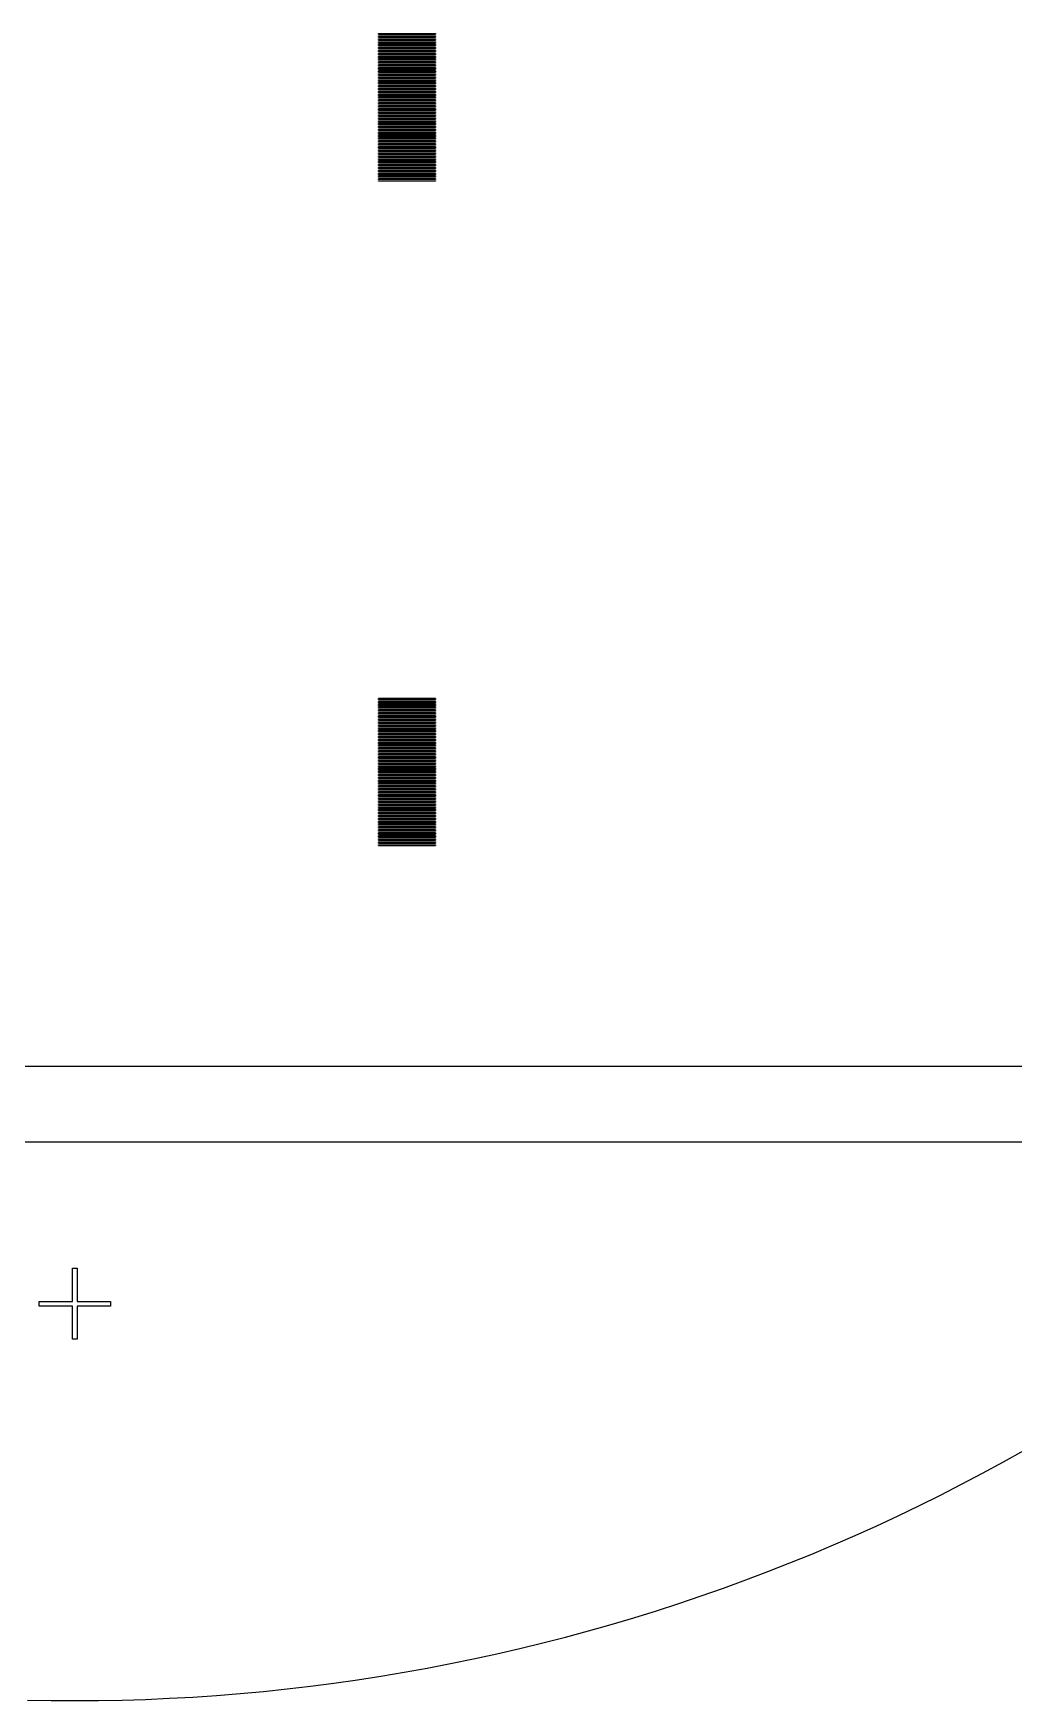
# Model space of a CAD drawing. Extents: x -18 to 83, y -18 to 83.
# Drawn here: x 31.16 to 56.97, y -18.45 to 25.45 of the extents above; entities that cross this region are included whole.
import ezdxf

# ---------------------------------------------------------------- set-up
doc = ezdxf.new("R2010")
doc.units = 0

msp = doc.modelspace()

# ---------------------------------------------------------------- linework, layer by layer
for p, q in [((40.25, 25.435), (40.25, 25.445)), ((40.25, 25.445), (41.75, 25.445)), ((41.75, 25.435), (40.25, 25.435)), ((40.25, 25.395), (40.25, 25.405)), ((40.25, 25.405), (41.75, 25.405)), ((41.75, 25.395), (40.25, 25.395)), ((40.25, 25.355), (40.25, 25.365)), ((40.25, 25.365), (41.75, 25.365)), ((41.75, 25.355), (40.25, 25.355)), ((40.25, 25.315), (40.25, 25.325)), ((40.25, 25.325), (41.75, 25.325)), ((41.75, 25.315), (40.25, 25.315)), ((40.25, 25.275), (40.25, 25.285)), ((40.25, 25.285), (41.75, 25.285)), ((41.75, 25.275), (40.25, 25.275)), ((40.25, 25.235), (40.25, 25.245)), ((40.25, 25.245), (41.75, 25.245)), ((41.75, 25.235), (40.25, 25.235)), ((40.25, 25.195), (40.25, 25.205)), ((40.25, 25.205), (41.75, 25.205)), ((41.75, 25.195), (40.25, 25.195)), ((40.25, 25.155), (40.25, 25.165)), ((40.25, 25.165), (41.75, 25.165)), ((41.75, 25.155), (40.25, 25.155)), ((40.25, 25.115), (40.25, 25.125)), ((40.25, 25.125), (41.75, 25.125)), ((41.75, 25.115), (40.25, 25.115)), ((40.25, 25.075), (40.25, 25.085)), ((40.25, 25.085), (41.75, 25.085)), ((41.75, 25.075), (40.25, 25.075)), ((40.25, 25.035), (40.25, 25.045)), ((40.25, 25.045), (41.75, 25.045)), ((41.75, 25.035), (40.25, 25.035)), ((41.75, 25.445), (41.75, 25.435)), ((41.75, 25.405), (41.75, 25.395)), ((41.75, 25.365), (41.75, 25.355)), ((41.75, 25.325), (41.75, 25.315)), ((41.75, 25.285), (41.75, 25.275)), ((41.75, 25.245), (41.75, 25.235)), ((41.75, 25.205), (41.75, 25.195)), ((41.75, 25.165), (41.75, 25.155)), ((41.75, 25.125), (41.75, 25.115)), ((41.75, 25.085), (41.75, 25.075)), ((41.75, 25.045), (41.75, 25.035)), ((40.25, 24.995), (40.25, 25.005)), ((40.25, 25.005), (41.75, 25.005)), ((41.75, 24.995), (40.25, 24.995)), ((40.25, 24.955), (40.25, 24.965)), ((40.25, 24.965), (41.75, 24.965)), ((41.75, 24.955), (40.25, 24.955)), ((40.25, 24.915), (40.25, 24.925)), ((40.25, 24.925), (41.75, 24.925)), ((41.75, 24.915), (40.25, 24.915)), ((40.25, 24.875), (40.25, 24.885)), ((40.25, 24.885), (41.75, 24.885)), ((41.75, 24.875), (40.25, 24.875)), ((40.25, 24.835), (40.25, 24.845)), ((40.25, 24.845), (41.75, 24.845)), ((41.75, 24.835), (40.25, 24.835)), ((40.25, 24.795), (40.25, 24.805)), ((40.25, 24.805), (41.75, 24.805)), ((41.75, 24.795), (40.25, 24.795)), ((40.25, 24.755), (40.25, 24.765)), ((40.25, 24.765), (41.75, 24.765)), ((41.75, 24.755), (40.25, 24.755)), ((40.25, 24.715), (40.25, 24.725)), ((40.25, 24.725), (41.75, 24.725)), ((41.75, 24.715), (40.25, 24.715)), ((40.25, 24.675), (40.25, 24.685)), ((40.25, 24.685), (41.75, 24.685)), ((41.75, 24.675), (40.25, 24.675)), ((40.25, 24.635), (40.25, 24.645)), ((40.25, 24.645), (41.75, 24.645)), ((41.75, 24.635), (40.25, 24.635)), ((40.25, 24.595), (40.25, 24.605)), ((40.25, 24.605), (41.75, 24.605)), ((41.75, 24.595), (40.25, 24.595)), ((41.75, 25.005), (41.75, 24.995)), ((41.75, 24.965), (41.75, 24.955)), ((41.75, 24.925), (41.75, 24.915)), ((41.75, 24.885), (41.75, 24.875)), ((41.75, 24.845), (41.75, 24.835)), ((41.75, 24.805), (41.75, 24.795)), ((41.75, 24.765), (41.75, 24.755)), ((41.75, 24.725), (41.75, 24.715)), ((41.75, 24.685), (41.75, 24.675)), ((41.75, 24.645), (41.75, 24.635)), ((41.75, 24.605), (41.75, 24.595)), ((40.25, 24.555), (40.25, 24.565)), ((40.25, 24.565), (41.75, 24.565)), ((41.75, 24.555), (40.25, 24.555)), ((40.25, 24.515), (40.25, 24.525)), ((40.25, 24.525), (41.75, 24.525)), ((41.75, 24.515), (40.25, 24.515)), ((40.25, 24.475), (40.25, 24.485)), ((40.25, 24.485), (41.75, 24.485)), ((41.75, 24.475), (40.25, 24.475)), ((40.25, 24.435), (40.25, 24.445)), ((40.25, 24.445), (41.75, 24.445)), ((41.75, 24.435), (40.25, 24.435)), ((40.25, 24.395), (40.25, 24.405)), ((40.25, 24.405), (41.75, 24.405)), ((41.75, 24.395), (40.25, 24.395)), ((40.25, 24.355), (40.25, 24.365)), ((40.25, 24.365), (41.75, 24.365)), ((41.75, 24.355), (40.25, 24.355)), ((40.25, 24.315), (40.25, 24.325)), ((40.25, 24.325), (41.75, 24.325)), ((41.75, 24.315), (40.25, 24.315)), ((40.25, 24.275), (40.25, 24.285)), ((40.25, 24.285), (41.75, 24.285)), ((41.75, 24.275), (40.25, 24.275)), ((40.25, 24.235), (40.25, 24.245)), ((40.25, 24.245), (41.75, 24.245)), ((41.75, 24.235), (40.25, 24.235)), ((40.25, 24.195), (40.25, 24.205)), ((40.25, 24.205), (41.75, 24.205)), ((41.75, 24.195), (40.25, 24.195)), ((40.25, 24.155), (40.25, 24.165)), ((40.25, 24.165), (41.75, 24.165)), ((41.75, 24.155), (40.25, 24.155)), ((41.75, 24.565), (41.75, 24.555)), ((41.75, 24.525), (41.75, 24.515)), ((41.75, 24.485), (41.75, 24.475)), ((41.75, 24.445), (41.75, 24.435)), ((41.75, 24.405), (41.75, 24.395)), ((41.75, 24.365), (41.75, 24.355)), ((41.75, 24.325), (41.75, 24.315)), ((41.75, 24.285), (41.75, 24.275)), ((41.75, 24.245), (41.75, 24.235)), ((41.75, 24.205), (41.75, 24.195)), ((41.75, 24.165), (41.75, 24.155)), ((40.25, 24.115), (40.25, 24.125)), ((40.25, 24.125), (41.75, 24.125)), ((41.75, 24.115), (40.25, 24.115)), ((40.25, 24.075), (40.25, 24.085)), ((40.25, 24.085), (41.75, 24.085)), ((41.75, 24.075), (40.25, 24.075)), ((40.25, 24.035), (40.25, 24.045)), ((40.25, 24.045), (41.75, 24.045)), ((41.75, 24.035), (40.25, 24.035)), ((40.25, 23.995), (40.25, 24.005)), ((40.25, 24.005), (41.75, 24.005)), ((41.75, 23.995), (40.25, 23.995)), ((40.25, 23.955), (40.25, 23.965)), ((40.25, 23.965), (41.75, 23.965)), ((41.75, 23.955), (40.25, 23.955)), ((40.25, 23.915), (40.25, 23.925)), ((40.25, 23.925), (41.75, 23.925)), ((41.75, 23.915), (40.25, 23.915)), ((40.25, 23.875), (40.25, 23.885)), ((40.25, 23.885), (41.75, 23.885)), ((41.75, 23.875), (40.25, 23.875)), ((40.25, 23.835), (40.25, 23.845)), ((40.25, 23.845), (41.75, 23.845)), ((41.75, 23.835), (40.25, 23.835)), ((40.25, 23.795), (40.25, 23.805)), ((40.25, 23.805), (41.75, 23.805)), ((41.75, 23.795), (40.25, 23.795)), ((40.25, 23.755), (40.25, 23.765)), ((40.25, 23.765), (41.75, 23.765)), ((41.75, 23.755), (40.25, 23.755)), ((40.25, 23.715), (40.25, 23.725)), ((40.25, 23.725), (41.75, 23.725)), ((41.75, 23.715), (40.25, 23.715)), ((41.75, 24.125), (41.75, 24.115)), ((41.75, 24.085), (41.75, 24.075)), ((41.75, 24.045), (41.75, 24.035)), ((41.75, 24.005), (41.75, 23.995)), ((41.75, 23.965), (41.75, 23.955)), ((41.75, 23.925), (41.75, 23.915)), ((41.75, 23.885), (41.75, 23.875)), ((41.75, 23.845), (41.75, 23.835)), ((41.75, 23.805), (41.75, 23.795)), ((41.75, 23.765), (41.75, 23.755)), ((41.75, 23.725), (41.75, 23.715)), ((40.25, 23.675), (40.25, 23.685)), ((40.25, 23.685), (41.75, 23.685)), ((41.75, 23.675), (40.25, 23.675)), ((40.25, 23.635), (40.25, 23.645)), ((40.25, 23.645), (41.75, 23.645)), ((41.75, 23.635), (40.25, 23.635)), ((40.25, 23.595), (40.25, 23.605)), ((40.25, 23.605), (41.75, 23.605)), ((41.75, 23.595), (40.25, 23.595)), ((40.25, 23.555), (40.25, 23.565)), ((40.25, 23.565), (41.75, 23.565)), ((41.75, 23.555), (40.25, 23.555)), ((40.25, 23.515), (40.25, 23.525)), ((40.25, 23.525), (41.75, 23.525)), ((41.75, 23.515), (40.25, 23.515)), ((40.25, 23.475), (40.25, 23.485)), ((40.25, 23.485), (41.75, 23.485)), ((41.75, 23.475), (40.25, 23.475)), ((40.25, 23.435), (40.25, 23.445)), ((40.25, 23.445), (41.75, 23.445)), ((41.75, 23.435), (40.25, 23.435)), ((40.25, 23.395), (40.25, 23.405)), ((40.25, 23.405), (41.75, 23.405)), ((41.75, 23.395), (40.25, 23.395)), ((40.25, 23.355), (40.25, 23.365)), ((40.25, 23.365), (41.75, 23.365)), ((41.75, 23.355), (40.25, 23.355)), ((40.25, 23.315), (40.25, 23.325)), ((40.25, 23.325), (41.75, 23.325)), ((41.75, 23.315), (40.25, 23.315)), ((40.25, 23.275), (40.25, 23.285)), ((40.25, 23.285), (41.75, 23.285)), ((41.75, 23.275), (40.25, 23.275)), ((41.75, 23.685), (41.75, 23.675)), ((41.75, 23.645), (41.75, 23.635)), ((41.75, 23.605), (41.75, 23.595)), ((41.75, 23.565), (41.75, 23.555)), ((41.75, 23.525), (41.75, 23.515)), ((41.75, 23.485), (41.75, 23.475)), ((41.75, 23.445), (41.75, 23.435)), ((41.75, 23.405), (41.75, 23.395)), ((41.75, 23.365), (41.75, 23.355)), ((41.75, 23.325), (41.75, 23.315)), ((41.75, 23.285), (41.75, 23.275)), ((40.25, 23.235), (40.25, 23.245)), ((40.25, 23.245), (41.75, 23.245)), ((41.75, 23.235), (40.25, 23.235)), ((40.25, 23.195), (40.25, 23.205)), ((40.25, 23.205), (41.75, 23.205)), ((41.75, 23.195), (40.25, 23.195)), ((40.25, 23.155), (40.25, 23.165)), ((40.25, 23.165), (41.75, 23.165)), ((41.75, 23.155), (40.25, 23.155)), ((40.25, 23.115), (40.25, 23.125)), ((40.25, 23.125), (41.75, 23.125)), ((41.75, 23.115), (40.25, 23.115)), ((40.25, 23.075), (40.25, 23.085)), ((40.25, 23.085), (41.75, 23.085)), ((41.75, 23.075), (40.25, 23.075)), ((40.25, 23.035), (40.25, 23.045)), ((40.25, 23.045), (41.75, 23.045)), ((41.75, 23.035), (40.25, 23.035)), ((40.25, 22.995), (40.25, 23.005)), ((40.25, 23.005), (41.75, 23.005)), ((41.75, 22.995), (40.25, 22.995)), ((40.25, 22.955), (40.25, 22.965)), ((40.25, 22.965), (41.75, 22.965)), ((41.75, 22.955), (40.25, 22.955)), ((40.25, 22.915), (40.25, 22.925)), ((40.25, 22.925), (41.75, 22.925)), ((41.75, 22.915), (40.25, 22.915)), ((40.25, 22.875), (40.25, 22.885)), ((40.25, 22.885), (41.75, 22.885)), ((41.75, 22.875), (40.25, 22.875)), ((40.25, 22.835), (40.25, 22.845)), ((40.25, 22.845), (41.75, 22.845)), ((41.75, 22.835), (40.25, 22.835)), ((41.75, 23.245), (41.75, 23.235)), ((41.75, 23.205), (41.75, 23.195)), ((41.75, 23.165), (41.75, 23.155)), ((41.75, 23.125), (41.75, 23.115)), ((41.75, 23.085), (41.75, 23.075)), ((41.75, 23.045), (41.75, 23.035)), ((41.75, 23.005), (41.75, 22.995)), ((41.75, 22.965), (41.75, 22.955)), ((41.75, 22.925), (41.75, 22.915)), ((41.75, 22.885), (41.75, 22.875)), ((41.75, 22.845), (41.75, 22.835)), ((40.25, 22.795), (40.25, 22.805)), ((40.25, 22.805), (41.75, 22.805)), ((41.75, 22.795), (40.25, 22.795)), ((40.25, 22.755), (40.25, 22.765)), ((40.25, 22.765), (41.75, 22.765)), ((41.75, 22.755), (40.25, 22.755)), ((40.25, 22.715), (40.25, 22.725)), ((40.25, 22.725), (41.75, 22.725)), ((41.75, 22.715), (40.25, 22.715)), ((40.25, 22.675), (40.25, 22.685)), ((40.25, 22.685), (41.75, 22.685)), ((41.75, 22.675), (40.25, 22.675)), ((40.25, 22.635), (40.25, 22.645)), ((40.25, 22.645), (41.75, 22.645)), ((41.75, 22.635), (40.25, 22.635)), ((40.25, 22.595), (40.25, 22.605)), ((40.25, 22.605), (41.75, 22.605)), ((41.75, 22.595), (40.25, 22.595)), ((40.25, 22.555), (40.25, 22.565)), ((40.25, 22.565), (41.75, 22.565)), ((41.75, 22.555), (40.25, 22.555)), ((40.25, 22.515), (40.25, 22.525)), ((40.25, 22.525), (41.75, 22.525)), ((41.75, 22.515), (40.25, 22.515)), ((40.25, 22.475), (40.25, 22.485)), ((40.25, 22.485), (41.75, 22.485)), ((41.75, 22.475), (40.25, 22.475)), ((40.25, 22.435), (40.25, 22.445)), ((40.25, 22.445), (41.75, 22.445)), ((41.75, 22.435), (40.25, 22.435)), ((40.25, 22.395), (40.25, 22.405)), ((40.25, 22.405), (41.75, 22.405)), ((41.75, 22.395), (40.25, 22.395)), ((41.75, 22.805), (41.75, 22.795)), ((41.75, 22.765), (41.75, 22.755)), ((41.75, 22.725), (41.75, 22.715)), ((41.75, 22.685), (41.75, 22.675)), ((41.75, 22.645), (41.75, 22.635)), ((41.75, 22.605), (41.75, 22.595)), ((41.75, 22.565), (41.75, 22.555)), ((41.75, 22.525), (41.75, 22.515)), ((41.75, 22.485), (41.75, 22.475)), ((41.75, 22.445), (41.75, 22.435)), ((41.75, 22.405), (41.75, 22.395)), ((40.25, 22.355), (40.25, 22.365)), ((40.25, 22.365), (41.75, 22.365)), ((41.75, 22.355), (40.25, 22.355)), ((40.25, 22.315), (40.25, 22.325)), ((40.25, 22.325), (41.75, 22.325)), ((41.75, 22.315), (40.25, 22.315)), ((40.25, 22.275), (40.25, 22.285)), ((40.25, 22.285), (41.75, 22.285)), ((41.75, 22.275), (40.25, 22.275)), ((40.25, 22.235), (40.25, 22.245)), ((40.25, 22.245), (41.75, 22.245)), ((41.75, 22.235), (40.25, 22.235)), ((40.25, 22.195), (40.25, 22.205)), ((40.25, 22.205), (41.75, 22.205)), ((41.75, 22.195), (40.25, 22.195)), ((40.25, 22.155), (40.25, 22.165)), ((40.25, 22.165), (41.75, 22.165)), ((41.75, 22.155), (40.25, 22.155)), ((40.25, 22.115), (40.25, 22.125)), ((40.25, 22.125), (41.75, 22.125)), ((41.75, 22.115), (40.25, 22.115)), ((40.25, 22.075), (40.25, 22.085)), ((40.25, 22.085), (41.75, 22.085)), ((41.75, 22.075), (40.25, 22.075)), ((40.25, 22.035), (40.25, 22.045)), ((40.25, 22.045), (41.75, 22.045)), ((41.75, 22.035), (40.25, 22.035)), ((40.25, 21.995), (40.25, 22.005)), ((40.25, 22.005), (41.75, 22.005)), ((41.75, 21.995), (40.25, 21.995)), ((40.25, 21.955), (40.25, 21.965)), ((40.25, 21.965), (41.75, 21.965)), ((41.75, 21.955), (40.25, 21.955)), ((41.75, 22.365), (41.75, 22.355)), ((41.75, 22.325), (41.75, 22.315)), ((41.75, 22.285), (41.75, 22.275)), ((41.75, 22.245), (41.75, 22.235)), ((41.75, 22.205), (41.75, 22.195)), ((41.75, 22.165), (41.75, 22.155)), ((41.75, 22.125), (41.75, 22.115)), ((41.75, 22.085), (41.75, 22.075)), ((41.75, 22.045), (41.75, 22.035)), ((41.75, 22.005), (41.75, 21.995)), ((41.75, 21.965), (41.75, 21.955)), ((40.25, 21.915), (40.25, 21.925)), ((40.25, 21.925), (41.75, 21.925)), ((41.75, 21.915), (40.25, 21.915)), ((40.25, 21.875), (40.25, 21.885)), ((40.25, 21.885), (41.75, 21.885)), ((41.75, 21.875), (40.25, 21.875)), ((40.25, 21.835), (40.25, 21.845)), ((40.25, 21.845), (41.75, 21.845)), ((41.75, 21.835), (40.25, 21.835)), ((40.25, 21.795), (40.25, 21.805)), ((40.25, 21.805), (41.75, 21.805)), ((41.75, 21.795), (40.25, 21.795)), ((40.25, 21.755), (40.25, 21.765)), ((40.25, 21.765), (41.75, 21.765)), ((41.75, 21.755), (40.25, 21.755)), ((40.25, 21.715), (40.25, 21.725)), ((40.25, 21.725), (41.75, 21.725)), ((41.75, 21.715), (40.25, 21.715)), ((40.25, 21.675), (40.25, 21.685)), ((40.25, 21.685), (41.75, 21.685)), ((41.75, 21.675), (40.25, 21.675)), ((40.25, 21.635), (40.25, 21.645)), ((40.25, 21.645), (41.75, 21.645)), ((41.75, 21.635), (40.25, 21.635)), ((40.25, 21.595), (40.25, 21.605)), ((40.25, 21.605), (41.75, 21.605)), ((41.75, 21.595), (40.25, 21.595)), ((40.25, 21.555), (40.25, 21.565)), ((40.25, 21.565), (41.75, 21.565)), ((41.75, 21.555), (40.25, 21.555)), ((41.75, 21.925), (41.75, 21.915)), ((41.75, 21.885), (41.75, 21.875)), ((41.75, 21.845), (41.75, 21.835)), ((41.75, 21.805), (41.75, 21.795)), ((41.75, 21.765), (41.75, 21.755)), ((41.75, 21.725), (41.75, 21.715)), ((41.75, 21.685), (41.75, 21.675)), ((41.75, 21.645), (41.75, 21.635)), ((41.75, 21.605), (41.75, 21.595)), ((41.75, 21.565), (41.75, 21.555)), ((40.25, 7.935), (40.25, 7.94499)), ((40.25, 7.94499), (41.75, 7.94499)), ((41.75, 7.935), (40.25, 7.935)), ((40.25, 7.89499), (40.25, 7.905)), ((40.25, 7.905), (41.75, 7.905)), ((41.75, 7.94499), (41.75, 7.935)), ((41.75, 7.905), (41.75, 7.89499)), ((41.75, 7.89499), (40.25, 7.89499)), ((40.25, 7.855), (40.25, 7.86499)), ((40.25, 7.86499), (41.75, 7.86499)), ((41.75, 7.855), (40.25, 7.855)), ((40.25, 7.81499), (40.25, 7.825)), ((40.25, 7.825), (41.75, 7.825)), ((41.75, 7.81499), (40.25, 7.81499)), ((40.25, 7.77499), (40.25, 7.78499)), ((40.25, 7.78499), (41.75, 7.78499)), ((41.75, 7.77499), (40.25, 7.77499)), ((40.25, 7.73499), (40.25, 7.745)), ((40.25, 7.745), (41.75, 7.745)), ((41.75, 7.73499), (40.25, 7.73499)), ((40.25, 7.69499), (40.25, 7.70499)), ((40.25, 7.70499), (41.75, 7.70499)), ((41.75, 7.69499), (40.25, 7.69499)), ((40.25, 7.655), (40.25, 7.66499)), ((40.25, 7.66499), (41.75, 7.66499)), ((41.75, 7.655), (40.25, 7.655)), ((40.25, 7.61499), (40.25, 7.625)), ((40.25, 7.625), (41.75, 7.625)), ((41.75, 7.61499), (40.25, 7.61499)), ((40.25, 7.575), (40.25, 7.58499)), ((40.25, 7.58499), (41.75, 7.58499)), ((41.75, 7.575), (40.25, 7.575)), ((40.25, 7.53499), (40.25, 7.545)), ((40.25, 7.545), (41.75, 7.545)), ((41.75, 7.53499), (40.25, 7.53499)), ((40.25, 7.495), (40.25, 7.50499)), ((40.25, 7.50499), (41.75, 7.50499)), ((41.75, 7.495), (40.25, 7.495)), ((40.25, 7.45499), (40.25, 7.465)), ((40.25, 7.465), (41.75, 7.465)), ((41.75, 7.86499), (41.75, 7.855)), ((41.75, 7.825), (41.75, 7.81499)), ((41.75, 7.78499), (41.75, 7.77499)), ((41.75, 7.745), (41.75, 7.73499)), ((41.75, 7.70499), (41.75, 7.69499)), ((41.75, 7.66499), (41.75, 7.655)), ((41.75, 7.625), (41.75, 7.61499)), ((41.75, 7.58499), (41.75, 7.575)), ((41.75, 7.545), (41.75, 7.53499)), ((41.75, 7.50499), (41.75, 7.495)), ((41.75, 7.465), (41.75, 7.45499)), ((41.75, 7.45499), (40.25, 7.45499)), ((40.25, 7.41499), (40.25, 7.42499)), ((40.25, 7.42499), (41.75, 7.42499)), ((41.75, 7.41499), (40.25, 7.41499)), ((40.25, 7.375), (40.25, 7.38499)), ((40.25, 7.38499), (41.75, 7.38499)), ((41.75, 7.375), (40.25, 7.375)), ((40.25, 7.33499), (40.25, 7.34499)), ((40.25, 7.34499), (41.75, 7.34499)), ((41.75, 7.33499), (40.25, 7.33499)), ((40.25, 7.295), (40.25, 7.30499)), ((40.25, 7.30499), (41.75, 7.30499)), ((41.75, 7.295), (40.25, 7.295)), ((40.25, 7.25499), (40.25, 7.265)), ((40.25, 7.265), (41.75, 7.265)), ((41.75, 7.25499), (40.25, 7.25499)), ((40.25, 7.215), (40.25, 7.22499)), ((40.25, 7.22499), (41.75, 7.22499)), ((41.75, 7.215), (40.25, 7.215)), ((40.25, 7.17499), (40.25, 7.185)), ((40.25, 7.185), (41.75, 7.185)), ((41.75, 7.17499), (40.25, 7.17499)), ((40.25, 7.13499), (40.25, 7.14499)), ((40.25, 7.14499), (41.75, 7.14499)), ((41.75, 7.13499), (40.25, 7.13499)), ((40.25, 7.09499), (40.25, 7.105)), ((40.25, 7.105), (41.75, 7.105)), ((41.75, 7.09499), (40.25, 7.09499)), ((40.25, 7.05499), (40.25, 7.06499)), ((40.25, 7.06499), (41.75, 7.06499)), ((41.75, 7.05499), (40.25, 7.05499)), ((40.25, 7.015), (40.25, 7.02499)), ((40.25, 7.02499), (41.75, 7.02499)), ((41.75, 7.42499), (41.75, 7.41499)), ((41.75, 7.38499), (41.75, 7.375)), ((41.75, 7.34499), (41.75, 7.33499)), ((41.75, 7.30499), (41.75, 7.295)), ((41.75, 7.265), (41.75, 7.25499)), ((41.75, 7.22499), (41.75, 7.215)), ((41.75, 7.185), (41.75, 7.17499)), ((41.75, 7.14499), (41.75, 7.13499)), ((41.75, 7.105), (41.75, 7.09499)), ((41.75, 7.06499), (41.75, 7.05499)), ((41.75, 7.02499), (41.75, 7.015)), ((41.75, 7.015), (40.25, 7.015)), ((40.25, 6.97499), (40.25, 6.98499)), ((40.25, 6.98499), (41.75, 6.98499)), ((41.75, 6.97499), (40.25, 6.97499)), ((40.25, 6.935), (40.25, 6.94499)), ((40.25, 6.94499), (41.75, 6.94499)), ((41.75, 6.935), (40.25, 6.935)), ((40.25, 6.89499), (40.25, 6.905)), ((40.25, 6.905), (41.75, 6.905)), ((41.75, 6.89499), (40.25, 6.89499)), ((40.25, 6.855), (40.25, 6.86499)), ((40.25, 6.86499), (41.75, 6.86499)), ((41.75, 6.855), (40.25, 6.855)), ((40.25, 6.81499), (40.25, 6.825)), ((40.25, 6.825), (41.75, 6.825)), ((41.75, 6.81499), (40.25, 6.81499)), ((40.25, 6.77499), (40.25, 6.78499)), ((40.25, 6.78499), (41.75, 6.78499)), ((41.75, 6.77499), (40.25, 6.77499)), ((40.25, 6.73499), (40.25, 6.745)), ((40.25, 6.745), (41.75, 6.745)), ((41.75, 6.73499), (40.25, 6.73499)), ((40.25, 6.69499), (40.25, 6.70499)), ((40.25, 6.70499), (41.75, 6.70499)), ((41.75, 6.69499), (40.25, 6.69499)), ((40.25, 6.655), (40.25, 6.66499)), ((40.25, 6.66499), (41.75, 6.66499)), ((41.75, 6.655), (40.25, 6.655)), ((40.25, 6.61499), (40.25, 6.625)), ((40.25, 6.625), (41.75, 6.625)), ((41.75, 6.61499), (40.25, 6.61499)), ((40.25, 6.575), (40.25, 6.58499)), ((40.25, 6.58499), (41.75, 6.58499)), ((41.75, 6.98499), (41.75, 6.97499)), ((41.75, 6.94499), (41.75, 6.935)), ((41.75, 6.905), (41.75, 6.89499)), ((41.75, 6.86499), (41.75, 6.855)), ((41.75, 6.825), (41.75, 6.81499)), ((41.75, 6.78499), (41.75, 6.77499)), ((41.75, 6.745), (41.75, 6.73499)), ((41.75, 6.70499), (41.75, 6.69499)), ((41.75, 6.66499), (41.75, 6.655)), ((41.75, 6.625), (41.75, 6.61499)), ((41.75, 6.58499), (41.75, 6.575)), ((41.75, 6.575), (40.25, 6.575)), ((40.25, 6.53499), (40.25, 6.545)), ((40.25, 6.545), (41.75, 6.545)), ((41.75, 6.53499), (40.25, 6.53499)), ((40.25, 6.495), (40.25, 6.50499)), ((40.25, 6.50499), (41.75, 6.50499)), ((41.75, 6.495), (40.25, 6.495)), ((40.25, 6.45499), (40.25, 6.465)), ((40.25, 6.465), (41.75, 6.465)), ((41.75, 6.45499), (40.25, 6.45499)), ((40.25, 6.41499), (40.25, 6.42499)), ((40.25, 6.42499), (41.75, 6.42499)), ((41.75, 6.41499), (40.25, 6.41499)), ((40.25, 6.375), (40.25, 6.38499)), ((40.25, 6.38499), (41.75, 6.38499)), ((41.75, 6.375), (40.25, 6.375)), ((40.25, 6.33499), (40.25, 6.34499)), ((40.25, 6.34499), (41.75, 6.34499)), ((41.75, 6.33499), (40.25, 6.33499)), ((40.25, 6.295), (40.25, 6.30499)), ((40.25, 6.30499), (41.75, 6.30499)), ((41.75, 6.295), (40.25, 6.295)), ((40.25, 6.25499), (40.25, 6.265)), ((40.25, 6.265), (41.75, 6.265)), ((41.75, 6.25499), (40.25, 6.25499)), ((40.25, 6.215), (40.25, 6.22499)), ((40.25, 6.22499), (41.75, 6.22499)), ((41.75, 6.215), (40.25, 6.215)), ((40.25, 6.17499), (40.25, 6.185)), ((40.25, 6.185), (41.75, 6.185)), ((41.75, 6.17499), (40.25, 6.17499)), ((41.75, 6.545), (41.75, 6.53499)), ((41.75, 6.50499), (41.75, 6.495)), ((41.75, 6.465), (41.75, 6.45499)), ((41.75, 6.42499), (41.75, 6.41499)), ((41.75, 6.38499), (41.75, 6.375)), ((41.75, 6.34499), (41.75, 6.33499)), ((41.75, 6.30499), (41.75, 6.295)), ((41.75, 6.265), (41.75, 6.25499)), ((41.75, 6.22499), (41.75, 6.215)), ((41.75, 6.185), (41.75, 6.17499)), ((40.25, 6.13499), (40.25, 6.14499)), ((40.25, 6.14499), (41.75, 6.14499)), ((41.75, 6.13499), (40.25, 6.13499)), ((40.25, 6.09499), (40.25, 6.105)), ((40.25, 6.105), (41.75, 6.105)), ((41.75, 6.09499), (40.25, 6.09499)), ((40.25, 6.05499), (40.25, 6.06499)), ((40.25, 6.06499), (41.75, 6.06499)), ((41.75, 6.05499), (40.25, 6.05499)), ((40.25, 6.015), (40.25, 6.02499)), ((40.25, 6.02499), (41.75, 6.02499)), ((41.75, 6.015), (40.25, 6.015)), ((40.25, 5.97501), (40.25, 5.985)), ((40.25, 5.985), (41.75, 5.985)), ((41.75, 5.97501), (40.25, 5.97501)), ((40.25, 5.93501), (40.25, 5.94501)), ((40.25, 5.94501), (41.75, 5.94501)), ((41.75, 5.93501), (40.25, 5.93501)), ((40.25, 5.895), (40.25, 5.90501)), ((40.25, 5.90501), (41.75, 5.90501)), ((41.75, 5.895), (40.25, 5.895)), ((40.25, 5.85501), (40.25, 5.86501)), ((40.25, 5.86501), (41.75, 5.86501)), ((41.75, 5.85501), (40.25, 5.85501)), ((40.25, 5.815), (40.25, 5.82501)), ((40.25, 5.82501), (41.75, 5.82501)), ((41.75, 5.815), (40.25, 5.815)), ((40.25, 5.77501), (40.25, 5.785)), ((40.25, 5.785), (41.75, 5.785)), ((41.75, 5.77501), (40.25, 5.77501)), ((40.25, 5.735), (40.25, 5.74501)), ((40.25, 5.74501), (41.75, 5.74501)), ((41.75, 5.735), (40.25, 5.735)), ((41.75, 6.14499), (41.75, 6.13499)), ((41.75, 6.105), (41.75, 6.09499)), ((41.75, 6.06499), (41.75, 6.05499)), ((41.75, 6.02499), (41.75, 6.015)), ((41.75, 5.985), (41.75, 5.97501)), ((41.75, 5.94501), (41.75, 5.93501)), ((41.75, 5.90501), (41.75, 5.895)), ((41.75, 5.86501), (41.75, 5.85501)), ((41.75, 5.82501), (41.75, 5.815)), ((41.75, 5.785), (41.75, 5.77501)), ((41.75, 5.74501), (41.75, 5.735)), ((40.25, 5.69501), (40.25, 5.705)), ((40.25, 5.705), (41.75, 5.705)), ((41.75, 5.69501), (40.25, 5.69501)), ((40.25, 5.65501), (40.25, 5.66501)), ((40.25, 5.66501), (41.75, 5.66501)), ((41.75, 5.65501), (40.25, 5.65501)), ((40.25, 5.61501), (40.25, 5.625)), ((40.25, 5.625), (41.75, 5.625)), ((41.75, 5.61501), (40.25, 5.61501)), ((40.25, 5.57501), (40.25, 5.58501)), ((40.25, 5.58501), (41.75, 5.58501)), ((41.75, 5.57501), (40.25, 5.57501)), ((40.25, 5.535), (40.25, 5.54501)), ((40.25, 5.54501), (41.75, 5.54501)), ((41.75, 5.535), (40.25, 5.535)), ((40.25, 5.49501), (40.25, 5.505)), ((40.25, 5.505), (41.75, 5.505)), ((41.75, 5.49501), (40.25, 5.49501)), ((40.25, 5.455), (40.25, 5.46501)), ((40.25, 5.46501), (41.75, 5.46501)), ((41.75, 5.455), (40.25, 5.455)), ((40.25, 5.41501), (40.25, 5.425)), ((40.25, 5.425), (41.75, 5.425)), ((41.75, 5.41501), (40.25, 5.41501)), ((40.25, 5.375), (40.25, 5.38501)), ((40.25, 5.38501), (41.75, 5.38501)), ((41.75, 5.375), (40.25, 5.375)), ((40.25, 5.33501), (40.25, 5.345)), ((40.25, 5.345), (41.75, 5.345)), ((41.75, 5.33501), (40.25, 5.33501)), ((40.25, 5.29501), (40.25, 5.30501)), ((40.25, 5.30501), (41.75, 5.30501)), ((41.75, 5.29501), (40.25, 5.29501)), ((41.75, 5.705), (41.75, 5.69501)), ((41.75, 5.66501), (41.75, 5.65501)), ((41.75, 5.625), (41.75, 5.61501)), ((41.75, 5.58501), (41.75, 5.57501)), ((41.75, 5.54501), (41.75, 5.535)), ((41.75, 5.505), (41.75, 5.49501)), ((41.75, 5.46501), (41.75, 5.455)), ((41.75, 5.425), (41.75, 5.41501)), ((41.75, 5.38501), (41.75, 5.375)), ((41.75, 5.345), (41.75, 5.33501)), ((41.75, 5.30501), (41.75, 5.29501)), ((40.25, 5.255), (40.25, 5.26501)), ((40.25, 5.26501), (41.75, 5.26501)), ((41.75, 5.255), (40.25, 5.255)), ((40.25, 5.21501), (40.25, 5.22501)), ((40.25, 5.22501), (41.75, 5.22501)), ((41.75, 5.21501), (40.25, 5.21501)), ((40.25, 5.175), (40.25, 5.18501)), ((40.25, 5.18501), (41.75, 5.18501)), ((41.75, 5.175), (40.25, 5.175)), ((40.25, 5.13501), (40.25, 5.145)), ((40.25, 5.145), (41.75, 5.145)), ((41.75, 5.13501), (40.25, 5.13501)), ((40.25, 5.095), (40.25, 5.10501)), ((40.25, 5.10501), (41.75, 5.10501)), ((41.75, 5.095), (40.25, 5.095)), ((40.25, 5.05501), (40.25, 5.065)), ((40.25, 5.065), (41.75, 5.065)), ((41.75, 5.05501), (40.25, 5.05501)), ((40.25, 5.01501), (40.25, 5.02501)), ((40.25, 5.02501), (41.75, 5.02501)), ((41.75, 5.01501), (40.25, 5.01501)), ((40.25, 4.97501), (40.25, 4.985)), ((40.25, 4.985), (41.75, 4.985)), ((41.75, 4.97501), (40.25, 4.97501)), ((40.25, 4.93501), (40.25, 4.94501)), ((40.25, 4.94501), (41.75, 4.94501)), ((41.75, 4.93501), (40.25, 4.93501)), ((40.25, 4.895), (40.25, 4.90501)), ((40.25, 4.90501), (41.75, 4.90501)), ((41.75, 4.895), (40.25, 4.895)), ((40.25, 4.85501), (40.25, 4.86501)), ((40.25, 4.86501), (41.75, 4.86501)), ((41.75, 4.85501), (40.25, 4.85501)), ((41.75, 5.26501), (41.75, 5.255)), ((41.75, 5.22501), (41.75, 5.21501)), ((41.75, 5.18501), (41.75, 5.175)), ((41.75, 5.145), (41.75, 5.13501)), ((41.75, 5.10501), (41.75, 5.095)), ((41.75, 5.065), (41.75, 5.05501)), ((41.75, 5.02501), (41.75, 5.01501)), ((41.75, 4.985), (41.75, 4.97501)), ((41.75, 4.94501), (41.75, 4.93501)), ((41.75, 4.90501), (41.75, 4.895)), ((41.75, 4.86501), (41.75, 4.85501)), ((40.25, 4.815), (40.25, 4.82501)), ((40.25, 4.82501), (41.75, 4.82501)), ((41.75, 4.815), (40.25, 4.815)), ((40.25, 4.77501), (40.25, 4.785)), ((40.25, 4.785), (41.75, 4.785)), ((41.75, 4.77501), (40.25, 4.77501)), ((40.25, 4.735), (40.25, 4.74501)), ((40.25, 4.74501), (41.75, 4.74501)), ((41.75, 4.735), (40.25, 4.735)), ((40.25, 4.69501), (40.25, 4.705)), ((40.25, 4.705), (41.75, 4.705)), ((41.75, 4.69501), (40.25, 4.69501)), ((40.25, 4.65501), (40.25, 4.66501)), ((40.25, 4.66501), (41.75, 4.66501)), ((41.75, 4.65501), (40.25, 4.65501)), ((40.25, 4.61501), (40.25, 4.625)), ((40.25, 4.625), (41.75, 4.625)), ((41.75, 4.61501), (40.25, 4.61501)), ((40.25, 4.57501), (40.25, 4.58501)), ((40.25, 4.58501), (41.75, 4.58501)), ((41.75, 4.57501), (40.25, 4.57501)), ((40.25, 4.535), (40.25, 4.54501)), ((40.25, 4.54501), (41.75, 4.54501)), ((41.75, 4.535), (40.25, 4.535)), ((40.25, 4.49501), (40.25, 4.505)), ((40.25, 4.505), (41.75, 4.505)), ((41.75, 4.49501), (40.25, 4.49501)), ((40.25, 4.455), (40.25, 4.46501)), ((40.25, 4.46501), (41.75, 4.46501)), ((41.75, 4.455), (40.25, 4.455)), ((40.25, 4.41501), (40.25, 4.425)), ((40.25, 4.425), (41.75, 4.425)), ((41.75, 4.41501), (40.25, 4.41501)), ((41.75, 4.82501), (41.75, 4.815)), ((41.75, 4.785), (41.75, 4.77501)), ((41.75, 4.74501), (41.75, 4.735)), ((41.75, 4.705), (41.75, 4.69501)), ((41.75, 4.66501), (41.75, 4.65501)), ((41.75, 4.625), (41.75, 4.61501)), ((41.75, 4.58501), (41.75, 4.57501)), ((41.75, 4.54501), (41.75, 4.535)), ((41.75, 4.505), (41.75, 4.49501)), ((41.75, 4.46501), (41.75, 4.455)), ((41.75, 4.425), (41.75, 4.41501)), ((40.25, 4.375), (40.25, 4.38501)), ((40.25, 4.38501), (41.75, 4.38501)), ((41.75, 4.375), (40.25, 4.375)), ((40.25, 4.33501), (40.25, 4.345)), ((40.25, 4.345), (41.75, 4.345)), ((41.75, 4.33501), (40.25, 4.33501)), ((40.25, 4.29501), (40.25, 4.30501)), ((40.25, 4.30501), (41.75, 4.30501)), ((41.75, 4.29501), (40.25, 4.29501)), ((40.25, 4.255), (40.25, 4.26501)), ((40.25, 4.26501), (41.75, 4.26501)), ((41.75, 4.255), (40.25, 4.255)), ((40.25, 4.21501), (40.25, 4.22501)), ((40.25, 4.22501), (41.75, 4.22501)), ((41.75, 4.21501), (40.25, 4.21501)), ((40.25, 4.175), (40.25, 4.18501)), ((40.25, 4.18501), (41.75, 4.18501)), ((41.75, 4.175), (40.25, 4.175)), ((40.25, 4.13501), (40.25, 4.145)), ((40.25, 4.145), (41.75, 4.145)), ((41.75, 4.13501), (40.25, 4.13501)), ((40.25, 4.095), (40.25, 4.10501)), ((40.25, 4.10501), (41.75, 4.10501)), ((41.75, 4.095), (40.25, 4.095)), ((40.25, 4.05501), (40.25, 4.065)), ((40.25, 4.065), (41.75, 4.065)), ((41.75, 4.05501), (40.25, 4.05501)), ((41.75, 4.38501), (41.75, 4.375)), ((41.75, 4.345), (41.75, 4.33501)), ((41.75, 4.30501), (41.75, 4.29501)), ((41.75, 4.26501), (41.75, 4.255)), ((41.75, 4.22501), (41.75, 4.21501)), ((41.75, 4.18501), (41.75, 4.175)), ((41.75, 4.145), (41.75, 4.13501)), ((41.75, 4.10501), (41.75, 4.095)), ((41.75, 4.065), (41.75, 4.05501)), ((-1.75, -1.75), (66.25, -1.75)), ((67.25, -3.75), (-2.75, -3.75)), ((32.1875, -7.9375), (32.1875, -7.0625)), ((32.1875, -7.0625), (32.3125, -7.0625)), ((32.3125, -7.0625), (32.3125, -7.9375)), ((31.3125, -8.0625), (31.3125, -7.9375)), ((31.3125, -7.9375), (32.1875, -7.9375)), ((32.1875, -8.0625), (31.3125, -8.0625)), ((32.1875, -8.9375), (32.1875, -8.0625)), ((32.3125, -7.9375), (33.1875, -7.9375)), ((33.1875, -8.0625), (32.3125, -8.0625)), ((32.3125, -8.0625), (32.3125, -8.9375)), ((33.1875, -7.9375), (33.1875, -8.0625)), ((32.3125, -8.9375), (32.1875, -8.9375)), ((56.1498, -12.4634), (56.6967, -12.1667)), ((56.6967, -12.1667), (57.2399, -11.8634)), ((55.5993, -12.7533), (56.1498, -12.4634)), ((54.4878, -13.3128), (55.0453, -13.0365)), ((55.0453, -13.0365), (55.5993, -12.7533)), ((53.363, -13.8448), (53.927, -13.5822)), ((53.927, -13.5822), (54.4878, -13.3128)), ((52.7957, -14.1004), (53.363, -13.8448)), ((51.652, -14.5907), (52.2254, -14.3491)), ((52.2254, -14.3491), (52.7957, -14.1004)), ((50.4967, -15.0527), (51.0758, -14.8253)), ((51.0758, -14.8253), (51.652, -14.5907)), ((49.3303, -15.4863), (49.9148, -15.2731)), ((49.9148, -15.2731), (50.4967, -15.0527)), ((48.1537, -15.8911), (48.7432, -15.6923)), ((48.7432, -15.6923), (49.3303, -15.4863)), ((46.9674, -16.2669), (47.5617, -16.0826)), ((47.5617, -16.0826), (48.1537, -15.8911)), ((45.1717, -16.7757), (45.7723, -16.6134)), ((45.7723, -16.6134), (46.3709, -16.4438)), ((46.3709, -16.4438), (46.9674, -16.2669)), ((43.3584, -17.2181), (43.9646, -17.078)), ((43.9646, -17.078), (44.5691, -16.9306)), ((44.5691, -16.9306), (45.1717, -16.7757)), ((41.5301, -17.5934), (42.1411, -17.4758)), ((42.1411, -17.4758), (42.7505, -17.3507)), ((42.7505, -17.3507), (43.3584, -17.2181)), ((38.4562, -18.0687), (39.0732, -17.9888)), ((39.0732, -17.9888), (39.6892, -17.9012)), ((39.6892, -17.9012), (40.3041, -17.8062)), ((40.3041, -17.8062), (40.9178, -17.7036)), ((40.9178, -17.7036), (41.5301, -17.5934)), ((31.0058, -18.4347), (31.6278, -18.4462)), ((32.8722, -18.4462), (33.4942, -18.4347)), ((33.4942, -18.4347), (34.1161, -18.4156)), ((34.1161, -18.4156), (34.7377, -18.3889)), ((34.7377, -18.3889), (35.3589, -18.3546)), ((35.3589, -18.3546), (35.9797, -18.3126)), ((35.9797, -18.3126), (36.5999, -18.263)), ((36.5999, -18.263), (37.2195, -18.2059)), ((37.2195, -18.2059), (37.8383, -18.1411)), ((37.8383, -18.1411), (38.4562, -18.0687)), ((31.6278, -18.4462), (32.25, -18.45)), ((32.25, -18.45), (32.8722, -18.4462))]:
    msp.add_line(p, q)

doc.saveas('drawing.dxf')
